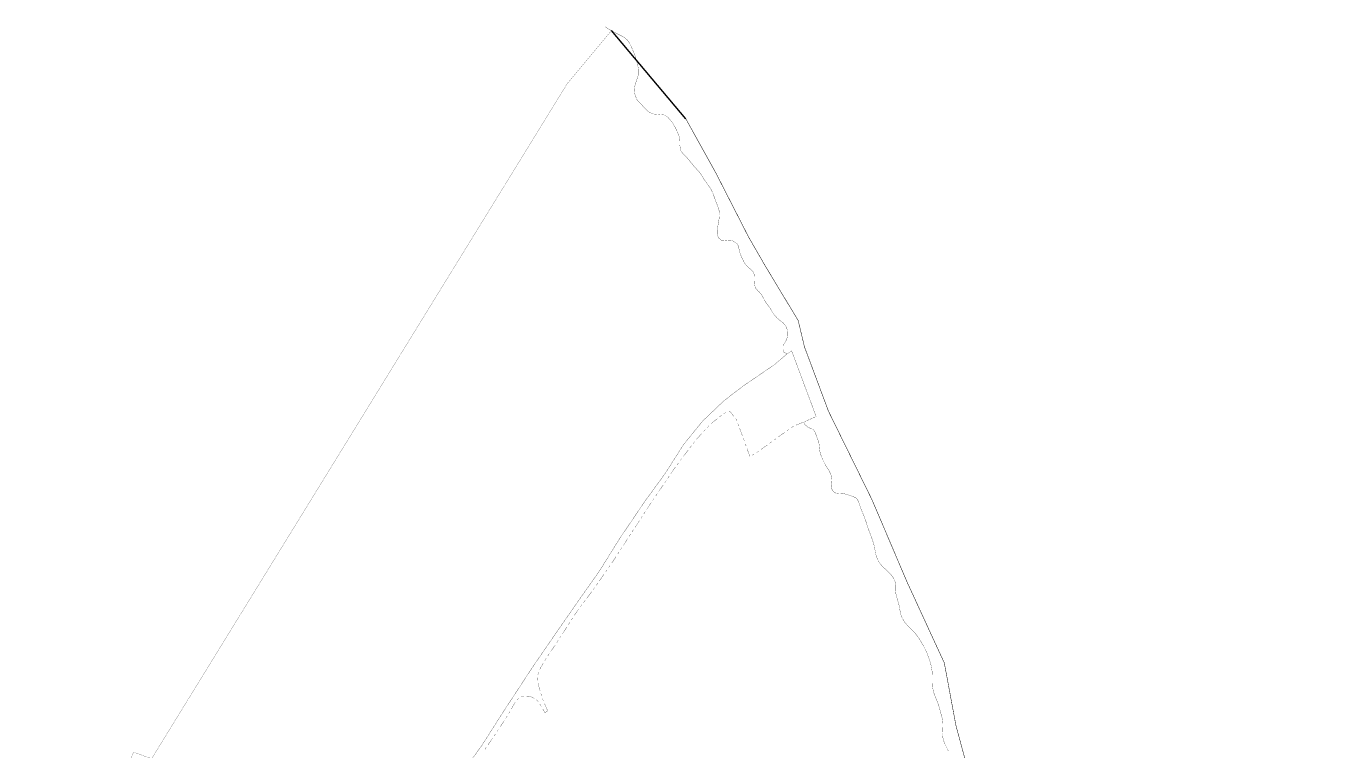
# Model space of a CAD drawing. Extents: x 203591 to 208218, y 4854879 to 4857795.
# Drawn here: x 207234 to 208218, y 4857255 to 4857795 of the extents above; entities that cross this region are included whole.
import ezdxf

# ---------------------------------------------------------------- set-up
doc = ezdxf.new("R2010")
doc.units = 0
doc.header["$LTSCALE"] = 1.5
doc.header["$MEASUREMENT"] = 0
doc.linetypes.add('PHANTOMX2', pattern=[5, 2.5, -0.5, 0.5, -0.5, 0.5, -0.5])
for name, color, linetype in [('HD-CURSO-PERENE', 170, 'CONTINUOUS'), ('LM-LIM-SETOR-FISCAL', 7, 'CONTINUOUS'), ('LM-LIMITE-MUNICIPAL', 2, 'CONTINUOUS'), ('SV-RUA-NAO-PAV-S-GUIA-C-GUIA', 7, 'PHANTOMX2')]:
    doc.layers.add(name, color=color, linetype=linetype)
doc.linetypes.add('Limite', pattern='A,20,-3,[130,ltypeshp.shx,S=6.35,R=0,X=0,Y=0],-3,20', length=46)

msp = doc.modelspace()

# ---------------------------------------------------------------- linework, layer by layer
at = {"layer": 'HD-CURSO-PERENE', "const_width": 0.18, "flags": 128}
for points in [[(207801.59, 4857550.89), (207799.286671, 4857552.210853), (207798.578978, 4857554.109573), (207798.585259, 4857556.789893), (207799.193537, 4857558.167202), (207800.827926, 4857560.629468), (207801.47232, 4857562.091239), (207801.826547, 4857563.55018), (207801.98468, 4857565.078554), (207801.978721, 4857566.638095), (207801.808198, 4857568.34808), (207801.478301, 4857569.838215), (207800.59, 4857571.85), (207798.605834, 4857574.04388), (207797.416062, 4857575.007465), (207795.282723, 4857576.698136), (207794.155785, 4857577.697805), (207792.5, 4857579.48), (207790.82605, 4857581.950432), (207790.050988, 4857583.242797), (207789.255219, 4857584.524508), (207788.144861, 4857586.105582), (207787.234472, 4857587.303493), (207786.333923, 4857588.503618), (207785.19, 4857590.22), (207783.79857, 4857592.873898), (207783.086719, 4857594.19672), (207782.261742, 4857595.455889), (207780.769262, 4857597.078898), (207779.629911, 4857598.136511), (207777.88, 4857600.31), (207777.342807, 4857603.110027), (207777.392072, 4857604.66692), (207777.485119, 4857606.271217), (207777.481863, 4857608.260391), (207777.283784, 4857609.793472), (207776.42, 4857611.96), (207774.318882, 4857614.02798), (207773.106072, 4857614.978558), (207771.452026, 4857616.593451), (207770.538896, 4857617.789557), (207769.72874, 4857619.055237), (207768.565023, 4857621.165103), (207767.333132, 4857623.877625), (207766.817854, 4857625.291831), (207766.377447, 4857626.755859), (207765.892344, 4857628.820807), (207765.525092, 4857630.336268), (207765.035895, 4857631.759834), (207764.1, 4857633.29), (207761.632353, 4857634.918503), (207760.101604, 4857635.320188), (207758.496072, 4857635.437896), (207756.652807, 4857635.255182), (207755.126883, 4857635.051866), (207753.18, 4857635.21), (207750.85976, 4857637.063097), (207750.058537, 4857638.460557), (207749.472074, 4857640.597298), (207749.408903, 4857642.101808), (207749.540468, 4857643.606582), (207749.78675, 4857645.104677), (207750.209785, 4857647.337998), (207750.714835, 4857650.289159), (207750.987925, 4857652.372476), (207751.109328, 4857653.884358), (207751.134788, 4857655.392695), (207750.92, 4857657.67), (207750.11897, 4857660.533865), (207749.572333, 4857661.935968), (207748.986745, 4857663.331367), (207748.406056, 4857664.729947), (207747.582616, 4857666.990027), (207747.111499, 4857668.414151), (207746.41, 4857670.37), (207745.136226, 4857673.086941), (207744.383766, 4857674.390558), (207743.564538, 4857675.653477), (207742.494705, 4857677.134209), (207741.587959, 4857678.330427), (207739.853884, 4857680.774772), (207739.034915, 4857682.153847), (207738.294145, 4857683.463564), (207737.12, 4857685.31), (207735.164697, 4857687.572992), (207734.115507, 4857688.654747), (207732.54574, 4857690.372041), (207731.580269, 4857691.523529), (207730.13, 4857693.34), (207728.278249, 4857695.664181), (207726.287079, 4857697.931477), (207724.839302, 4857699.379869), (207723.755745, 4857700.494297), (207722.813073, 4857701.662687), (207722.07, 4857703.07), (207721.688894, 4857705.959374), (207721.733604, 4857707.501849), (207721.755964, 4857709.051998), (207721.56639, 4857710.985542), (207721.235023, 4857712.451136), (207720.78238, 4857713.884333), (207720.244938, 4857715.292685), (207719.356757, 4857717.362862), (207718.717119, 4857718.724991), (207717.38, 4857721.23), (207715.756648, 4857723.719147), (207714.840472, 4857724.911302), (207713.842062, 4857726.073755), (207712.707511, 4857727.239032), (207711.522363, 4857728.236202), (207709.18, 4857729.41), (207706.237403, 4857729.582858), (207704.706642, 4857729.508753), (207701.824373, 4857729.80548), (207700.388229, 4857730.308198), (207699.037087, 4857731.012523), (207697.8, 4857731.88), (207695.647309, 4857733.959794), (207694.64347, 4857735.07696), (207692.551793, 4857737.233995), (207691.470768, 4857738.291303), (207689.7, 4857740.41), (207688.457646, 4857743.132163), (207688.097858, 4857744.615626), (207687.892069, 4857746.133089), (207687.828556, 4857747.926845), (207687.919514, 4857749.431127), (207688.139238, 4857750.918469), (207688.484093, 4857752.384494), (207689.200188, 4857754.499553), (207689.751964, 4857755.914465), (207690.267145, 4857757.327863), (207690.77, 4857759.28), (207690.86087, 4857762.219044), (207690.671218, 4857763.713565), (207690.376728, 4857765.214447), (207690.016316, 4857766.713964), (207689.628899, 4857768.204389), (207689.188839, 4857769.901228), (207688.799154, 4857771.351913), (207688.09, 4857773.63), (207686.977263, 4857776.389413), (207686.355456, 4857777.757001), (207685.716858, 4857779.131786), (207684.869252, 4857780.972296), (207684.193239, 4857782.340621), (207683.436852, 4857783.638639), (207682.33, 4857785.07), (207680.02528, 4857786.911196), (207678.708788, 4857787.666042), (207677.340099, 4857788.360876), (207674.655498, 4857789.691192), (207673.326374, 4857790.388454), (207670.7172, 4857791.837877), (207669.249058, 4857792.699298), (207667.970314, 4857793.48625), (207666.711807, 4857794.307197), (207665.734329, 4857794.991526)], [(207805.04, 4857553.2), (207801.59, 4857550.89)], [(207823.34, 4857504.16), (207805.04, 4857553.2)], [(207814.85, 4857500.38), (207823.34, 4857504.16)], [(207921.979927, 4857254.743914), (207921.34, 4857256.15), (207919.992247, 4857258.827909), (207919.34274, 4857260.180991), (207918.489361, 4857262.366358), (207918.084781, 4857263.820116), (207917.815039, 4857265.298288), (207917.690212, 4857267.492635), (207917.85056, 4857270.493403), (207917.982742, 4857272.859681), (207917.996171, 4857274.368034), (207917.931452, 4857275.868805), (207917.68, 4857277.91), (207916.970548, 4857280.816844), (207916.542186, 4857282.258819), (207915.76764, 4857285.064897), (207915.401199, 4857286.521612), (207914.67, 4857289.11), (207913.614444, 4857291.908974), (207913.029098, 4857293.291744), (207912.441195, 4857294.676943), (207911.598781, 4857296.816949), (207911.115695, 4857298.242558), (207910.710429, 4857299.687519), (207910.208084, 4857302.593825), (207910.096257, 4857304.09119), (207910.047976, 4857305.594914), (207910.037569, 4857307.761738), (207910.025072, 4857310.760116), (207909.939656, 4857312.860002), (207909.816056, 4857314.357412), (207909.6316, 4857315.847784), (207909.05506, 4857318.784076), (207908.66849, 4857320.234063), (207908.234682, 4857321.671787), (207907.529754, 4857323.792355), (207907.021393, 4857325.204014), (207906.03, 4857327.71), (207905.431396, 4857329.085722), (207904.799465, 4857330.44693), (207904.135418, 4857331.793027), (207903.440467, 4857333.123414), (207902.153487, 4857335.411373), (207901.376967, 4857336.694852), (207900.56922, 4857337.959298), (207899.729024, 4857339.203571), (207898.741307, 4857340.579169), (207897.824761, 4857341.769704), (207896.866337, 4857342.924427), (207894.946428, 4857344.973278), (207892.796636, 4857347.06473), (207890.789329, 4857349.141005), (207889.816394, 4857350.291702), (207888.924487, 4857351.500254), (207887.514365, 4857354.019032), (207886.954242, 4857355.415401), (207886.499227, 4857356.852848), (207885.94893, 4857359.250933), (207885.682456, 4857360.728129), (207885.13, 4857363.58), (207884.33187, 4857366.470427), (207883.892306, 4857367.906959), (207883.470736, 4857369.347418), (207882.88328, 4857371.843045), (207882.508134, 4857374.822081), (207882.471513, 4857377.255499), (207882.472682, 4857378.775759), (207882.15, 4857381.39), (207880.886522, 4857384.0744), (207879.976404, 4857385.308344), (207878.963706, 4857386.472167), (207877.70758, 4857387.766224), (207876.626051, 4857388.806734), (207874.444453, 4857390.840939), (207872.871197, 4857392.375807), (207871.850154, 4857393.480757), (207870.910144, 4857394.651459), (207869.833076, 4857396.3386), (207869.16399, 4857397.687706), (207868.605162, 4857399.089916), (207868.149013, 4857400.527831), (207867.776487, 4857402.018206), (207867.473403, 4857403.487603), (207866.910524, 4857406.433059), (207866.466444, 4857408.369356), (207866.074192, 4857409.817548), (207865.638838, 4857411.254593), (207865.165976, 4857412.680504), (207864.297664, 4857415.067897), (207863.760268, 4857416.469397), (207863.220796, 4857417.869207), (207862.23, 4857420.56), (207861.296238, 4857423.407375), (207860.841399, 4857424.836822), (207860.372409, 4857426.263555), (207859.635216, 4857428.324605), (207859.092376, 4857429.727994), (207858.02, 4857432.36), (207856.897359, 4857435.098028), (207855.847774, 4857437.933562), (207855.206773, 4857439.914509), (207854.653069, 4857441.364955), (207853.42, 4857443.2), (207850.842814, 4857444.563971), (207849.340264, 4857445.025831), (207847.188001, 4857445.751406), (207845.761601, 4857446.245805), (207843.44, 4857446.73), (207840.4222, 4857446.658691), (207838.43, 4857446.91), (207837.052561, 4857447.605084), (207835.892899, 4857448.680748), (207835.085349, 4857450.001932), (207834.732382, 4857451.957664), (207834.865092, 4857453.458823), (207835.084749, 4857454.984024), (207835.164951, 4857457.037303), (207834.994247, 4857458.54559), (207834.645405, 4857460.017932), (207834.135944, 4857461.437403), (207833.262466, 4857463.192229), (207832.487428, 4857464.476841), (207831.6751, 4857465.741212), (207830.268026, 4857468.052007), (207828.881774, 4857470.711906), (207828.246487, 4857472.074069), (207827.403066, 4857474.037641), (207826.873705, 4857475.44653), (207826.430577, 4857476.88146), (207826.102342, 4857478.347221), (207825.883114, 4857480.102413), (207825.766446, 4857481.613007), (207825.44, 4857484.2), (207824.558085, 4857486.981185), (207824.004402, 4857488.394221), (207823.045522, 4857491.161255), (207822.488918, 4857492.663334), (207821.23, 4857494.5), (207818.728986, 4857495.493405), (207817.219049, 4857496.138513), (207815.027629, 4857498.132783), (207814.377852, 4857499.669018)]]:
    msp.add_lwpolyline(points, dxfattribs=at)
at = {"layer": 'LM-LIM-SETOR-FISCAL', "linetype": 'Limite', "ltscale": 0.1, "const_width": 0.13, "flags": 128}
msp.add_lwpolyline([(205796.415, 4856248.315), (205682.51, 4856182.65), (205659.3, 4856170.51), (205621.44, 4856158.01), (205507.35, 4856123.37), (205407.36, 4856092.31), (205394.74, 4856089.5), (205362.25, 4856082.61), (205354.69, 4856080.34), (205337.55, 4856076.77), (205289.87, 4856073.56), (205229.36, 4856070.3), (205219.27, 4856069.56), (205147.92, 4856065.7), (205113.32, 4856064.4), (205090.92, 4856063.16), (205009.9, 4856058.92), (204851.88, 4856050.7), (204687.08, 4856042.13), (204637.14, 4856038.78), (204603.03, 4856036.66), (204553.89, 4856035.32), (204520.66, 4856035.13), (204502.57, 4856037.61), (204484.57, 4856041.23), (204412.67, 4856060.75), (204330.68, 4856083.79), (204299.16, 4856093.11), (204270.41, 4856101.78), (204253.26, 4856107.22), (204244.69, 4856110.17), (204218.41, 4856111.79), (204202.69, 4856112.17), (204189.55, 4856111.98), (204142.89, 4856109.12), (204035.38, 4856102.27), (203993.42, 4856098.93), (203985.94, 4856098.57), (203969, 4856097.51), (203907.01, 4856092.75), (203828.45, 4856087.6), (203806.83, 4856085.89), (203745.43, 4856081.58), (203724.99, 4856080.15), (203677.22, 4856076.56), (203633.71, 4856071.22), (203591.04, 4856063.51), (203660.37, 4856023.03), (203705.27, 4855996.41), (203743.77, 4855973.31), (203818.31, 4855928.72), (203887.09, 4855887.86), (203952.66, 4855848.85), (204025, 4855805.96), (204088.2, 4855766.95), (204107.49, 4855755.62), (204177.8, 4855715.26), (204283.05, 4855651.55), (204316.3, 4855629.3), (204344.05, 4855608.74), (204359.413431, 4855596.133587), (204366.73, 4855590.13), (204395.58, 4855561.78), (204414.87, 4855540.12), (204436.53, 4855514.57), (204458.95, 4855485.04), (204486.36, 4855444.86), (204505.82, 4855416.26), (204534.16, 4855377.59), (204568.85, 4855328.27), (204604.98, 4855276.24), (204637.1, 4855229.79), (204661.77, 4855193.9), (204679.77, 4855167.91), (204703.32, 4855133.45), (204736.81, 4855084.64), (204752.67, 4855062.31), (204783.23, 4855019.37), (204803.12, 4854991.18), (204834.249649, 4854948.199642), (204845.64, 4854959.83), (204876.75, 4854964.71), (204914.35, 4854970.84), (204996.87, 4854983.31), (205090.66, 4854997.71), (205105.98, 4854999.94), (205187.94, 4855012.05), (205245.94, 4855021.11), (205272.68, 4855025.85), (205289.82, 4855028.52), (205353.63, 4855038.1), (205379.87, 4855044.32), (205380.17, 4855053.59), (205399.55, 4855054.95), (205426.54, 4855056.03), (205437.99, 4855056.62), (205499.63, 4855060.67), (205539.31, 4855063.19), (205567.09, 4855064.98), (205582.41, 4855066.09), (205635.91, 4855070), (205692.95, 4855073.42), (205739.37, 4855076.32), (205755.85, 4855076.88), (205779.09, 4855078.91), (205796.39, 4855080.33), (205832.27, 4855082.2), (205855.36, 4855083.58), (205884.96, 4855084.97), (205904.85, 4855085.43), (205945.85, 4855088.06), (205975.45, 4855089.94), (205990.04, 4855090.61), (206010.45, 4855091.62), (206021.42, 4855091.93), (206022.38, 4855094.63), (206023.19, 4855099.07), (206023.73, 4855105.32), (206023.73, 4855114.57), (206023.61, 4855122.77), (206023.73, 4855128.91), (206023.31, 4855148.74), (206059.09, 4855155.08), (206090.43, 4855139.24), (206138.56, 4855111.07), (206178.75, 4855088.19), (206206.79, 4855072.52), (206222.46, 4855062.86), (206230.38, 4855057.64), (206237.19, 4855052.51), (206245.02, 4855046.96), (206277.61, 4855028.92), (206315.11, 4855009.06), (206322.43, 4855004.94), (206334.61, 4854998.15), (206344.05, 4854991.94), (206370.01, 4854978.16), (206377.13, 4854974.52), (206383.62, 4854970.88), (206391.86, 4854965.97), (206400.96, 4854960.99), (206409.67, 4854956.24), (206418.06, 4854951.81), (206428.03, 4854946.58), (206436.74, 4854941.99), (206446.39, 4854936.45), (206454.94, 4854931.86), (206463.33, 4854927.27), (206473.94, 4854921.41), (206483.44, 4854916.66), (206493.49, 4854911.28), (206502.2, 4854906.53), (206509.16, 4854902.73), (206517.55, 4854899.17), (206528.48, 4854896), (206549.69, 4854889.67), (206564.41, 4854883.97), (206567.2, 4854879.08), (206570.83, 4854883.26), (206576.05, 4854891.17), (206582.86, 4854902.57), (206588.24, 4854910.17), (206594.1, 4854919.67), (206601.38, 4854929.09), (206611.99, 4854937.95), (206625.76, 4854949.98), (206640.32, 4854965.18), (206646.34, 4854973.73), (206650.93, 4854980.7), (206656.31, 4854989.4), (206659.8, 4854993.84), (206666.37, 4855000.56), (206674.91, 4855008.32), (206682.51, 4855016.24), (206687.1, 4855021.3), (206689.8, 4855026.21), (206695.97, 4855035.87), (206702.46, 4855046.95), (206709.74, 4855060.01), (206715.44, 4855068.88), (206721.77, 4855075.21), (206727.79, 4855082.65), (206732.22, 4855088.66), (206736.5, 4855097.05), (206739.58, 4855106.79), (206740.85, 4855116.29), (206741.17, 4855125.63), (206741.64, 4855134.02), (206741.17, 4855142.09), (206742.12, 4855150.72), (206742.75, 4855160.06), (206742.43, 4855173.36), (206743.07, 4855183.81), (206745.76, 4855192.36), (206748.45, 4855197.74), (206758.11, 4855205.5), (206768.24, 4855208.82), (206775.2, 4855210.56), (206778.84, 4855212.3), (206783.44, 4855216.26), (206786.6, 4855221.64), (206789.29, 4855225.29), (206792.14, 4855229.4), (206795.63, 4855232.73), (206801.01, 4855234.47), (206808.45, 4855236.21), (206816.52, 4855237.63), (206822.22, 4855240.17), (206827.6, 4855242.54), (206831.4, 4855244.28), (206836.63, 4855244.44), (206839.95, 4855243.97), (206842.19, 4855243.65), (206845.62, 4855240.46), (206849.62, 4855235.99), (206854.58, 4855232.12), (206859.64, 4855229.78), (206864.76, 4855227.39), (206870.2, 4855225.04), (206874.73, 4855222.3), (206878.92, 4855219.29), (206882.98, 4855215.83), (206887.98, 4855212.7), (206893.95, 4855209.85), (206900.29, 4855207.85), (206907.15, 4855206.19), (206913.73, 4855205.04), (206920.81, 4855203.6), (206927.56, 4855201.94), (206933.6, 4855200.48), (206939.89, 4855199.17), (206945.67, 4855197.5), (206951.88, 4855196.77), (206955.646692, 4855197.169441), (206957.306662, 4855197.34315), (206961.862616, 4855199.664984), (206966.527907, 4855198.429918), (206972.051755, 4855197.762708), (206977.408644, 4855196.392723), (206983.226231, 4855195.866614), (206988.517313, 4855195.575902), (206994.381656, 4855194.986132), (206999.439545, 4855194.39722), (207005.614593, 4855193.621657), (207012.363297, 4855193.601324), (207017.572169, 4855195.36525), (207023.03395, 4855199.405412), (207027.732957, 4855202.047994), (207032.274552, 4855204.906141), (207036.833943, 4855207.976499), (207041.709791, 4855210.664404), (207047.645836, 4855212.460922), (207053.627362, 4855214.050921), (207060.025663, 4855216.416757), (207065.622577, 4855219.182648), (207071.297192, 4855222.28006), (207076.000549, 4855226.442043), (207079.81713, 4855231.025691), (207081.103271, 4855236.760794), (207082.59759, 4855241.307754), (207088.023389, 4855243.939561), (207090.578395, 4855249.590665), (207089.808985, 4855256.17649), (207088.296416, 4855261.394437), (207091.682817, 4855264.782116), (207096.437455, 4855266.14688), (207101.10609, 4855269.633922), (207105.023599, 4855274.180832), (207109.741577, 4855275.556417), (207115.560457, 4855275.105675), (207120.834136, 4855274.222138), (207125.843848, 4855273.366924), (207131.736831, 4855271.630579), (207137.125757, 4855270.101991), (207140.28442, 4855270.079902), (207149.515925, 4855272.920652), (207159.750695, 4855279.150512), (207168.205506, 4855287.160332), (207178.440276, 4855293.835183), (207190.455007, 4855299.175063), (207198.909818, 4855306.294903), (207210.479558, 4855312.524764), (207226.054209, 4855320.312089), (207238.95892, 4855331.88183), (207248.7487, 4855350.571411), (207250.973651, 4855379.940753), (207256.758521, 4855404.860194), (207263.433371, 4855423.994765), (207271.888182, 4855446.689256), (207282.567942, 4855472.943668), (207294.805168, 4855494.970674), (207326.84445, 4855524.340016), (207365.558582, 4855558.159258), (207387.072345, 4855586.866424), (207407.157013, 4855615.155159), (207422.962295, 4855638.924947), (207434.532036, 4855666.069339), (207438.091956, 4855689.65381), (207436.311996, 4855734.152813), (207437.646966, 4855776.64936), (207435.867006, 4855804.683732), (207437.201976, 4855838.502973), (207442.986846, 4855862.087445), (207450.106687, 4855888.786846), (207460.341457, 4855908.811397), (207484.893222, 4855935.842551), (207514.888754, 4855951.474025), (207555.868566, 4855955.698748), (207618.394465, 4855944.291996), (207657.684388, 4855935.842551), (207679.230475, 4855930.772883), (207701.081061, 4855927.500978), (207727.335472, 4855933.285849), (207757.594794, 4855943.075629), (207797.198906, 4855948.41551), (207840.362939, 4855943.520619), (207880.857031, 4855931.060899), (207908.46854, 4855922.081144), (207928.081857, 4855916.750273), (207978.978222, 4855907.32502), (207988.919986, 4855905.773418), (208022.363859, 4855902.136547), (208058.853041, 4855901.246567), (208090.002343, 4855903.026527), (208114.955167, 4855908.683361), (208130.682304, 4855913.813432), (208161.847626, 4855928.407512), (208188.891822, 4855948.61949), (208218.286591, 4855981.057933), (208187.445907, 4855991.449903), (208165.321069, 4856010.222493), (208159.224361, 4856022.94), (208156.58974, 4856039.12589), (208148.685879, 4856065.472094), (208141.72335, 4856085.385589), (208131.121743, 4856100.600365), (208114.978287, 4856123.563692), (208106.091421, 4856139.449948), (208093.205298, 4856162.116022), (208084.73682, 4856199.326829), (208076.797221, 4856229.27502), (208073.616124, 4856257.1496), (208067.838157, 4856284.431712), (208065.021572, 4856320.096316), (208063.518292, 4856367.226456), (208062.416051, 4856397.165935), (208051.054374, 4856419.94066), (208041.168955, 4856425.250761), (208034.147983, 4856457.455812), (208021.67975, 4856492.348298), (208031.159526, 4856541.689942), (208020.976111, 4856586.808408), (208019.467809, 4856600.268866), (208028.327718, 4856624.553543), (208027.926294, 4856671.90573), (208026.162133, 4856750.628679), (208030.440265, 4856795.701991), (208034.406877, 4856848.418794), (208036.125381, 4856871.257936), (208022.299519, 4856927.922659), (208010.560024, 4856953.886397), (208008.303255, 4856989.771934), (207999.795743, 4857038.357717), (207992.204293, 4857055.360826), (207973.187812, 4857100.767903), (207964.482023, 4857136.653753), (207955.32649, 4857174.790688), (207947.06, 4857205.66), (207936.24, 4857242.09), (207927.67, 4857273.58), (207918.98, 4857320.37), (207891.61, 4857379.79), (207864.78, 4857442.58), (207832.53, 4857508.13), (207814.62, 4857556.12), (207809.96, 4857575.68), (207785.03, 4857617.04), (207772.89, 4857638.07), (207748.63, 4857685.56), (207726.14, 4857726.05), (207670.54, 4857791.94), (207637.716929, 4857752.579866), (207327.499503, 4857249.046871), (207320.676618, 4857251.493261), (207314.080136, 4857253.877844), (207301.63279, 4857226.347664), (207278.712679, 4857178.433894), (207276.5774, 4857174.787641), (207262.892453, 4857152.57806), (207252.462304, 4857134.399802), (207240.885989, 4857115.917861), (207229.906692, 4857098.269253), (207214.91377, 4857077.033986), (207202.397592, 4857060.643753), (207187.795384, 4857042.763498), (207183.851205, 4857038.068132), (207172.84771, 4857025.964287), (207149.87276, 4857002.228535), (207122.979462, 4856978.24558), (207115.279823, 4856971.792429), (207096.554824, 4856956.721089), (207093.179038, 4856954.256239), (207063.969674, 4856931.265115), (207039.009706, 4856911.05036), (207002.55255, 4856880.952023), (206995.622513, 4856875.427191), (206955.697742, 4856843.197587), (206925.76, 4856819.17), (206889.95, 4856790.29), (206863.87, 4856769.12), (206847.05, 4856755.62), (206812.934473, 4856729.478313), (206791.2, 4856713), (206771.48, 4856697.98), (206751.62, 4856684.07), (206724.81, 4856665.42), (206695.34, 4856644.45), (206670.42, 4856628.03), (206663.08, 4856623.07), (206633.21, 4856602.21), (206600.85, 4856580.16), (206591.4, 4856573.83), (206573.31, 4856561.53), (206563.13, 4856555.38), (206553.22, 4856549.54), (206544.9, 4856545.03), (206536.19, 4856541.04), (206524.84, 4856536.19), (206513.22, 4856531.58), (206498.3, 4856526.31), (206481.81, 4856521.39), (206460.98, 4856515.61), (206436.55, 4856509.25), (206404.85, 4856501.32), (206376.503498, 4856494.172169), (206338.854515, 4856484.264542), (206332.61, 4856481.61), (206321.41, 4856478.45), (206309.98, 4856474.91), (206297.27, 4856470.73), (206283.09, 4856465.93), (206265.98, 4856460.4), (206237.37, 4856450.17), (206227.79, 4856446.64), (206207.64, 4856438.98), (206187.88, 4856431.02), (206170.1, 4856423.58), (206145.59, 4856412.49), (206123.09, 4856402.3), (206095.56, 4856389.84), (206084.72388, 4856385.188271), (206064.4, 4856375.95), (206043.92, 4856366.69), (206002.95, 4856348.23), (205973.98, 4856334.81), (205918.83, 4856309.59), (205889.94, 4856296.39), (205871.28, 4856287.81), (205863.09, 4856283.51), (205834.67, 4856269.04), (205796.415, 4856248.315)], dxfattribs=at)
at = {"layer": 'LM-LIMITE-MUNICIPAL', "linetype": 'Continuous'}
msp.add_line((207726.14, 4857726.05), (207670.54, 4857791.94), dxfattribs=at)
at = {"layer": 'LM-LIMITE-MUNICIPAL'}
for points in [[(207726.14, 4857726.05, 0.35, 0.35, 0), (207748.63, 4857685.56, 0.35, 0.35, 0)], [(207748.63, 4857685.56, 0.35, 0.35, 0), (207772.89, 4857638.07, 0.35, 0.35, 0)], [(207772.89, 4857638.07, 0.35, 0.35, 0), (207785.03, 4857617.04, 0.35, 0.35, 0)], [(207785.03, 4857617.04, 0.35, 0.35, 0), (207809.96, 4857575.68, 0.35, 0.35, 0)], [(207809.96, 4857575.68, 0.35, 0.35, 0), (207814.62, 4857556.12, 0.35, 0.35, 0)], [(207814.62, 4857556.12, 0.35, 0.35, 0), (207832.53, 4857508.13, 0.35, 0.35, 0)], [(207832.53, 4857508.13, 0.35, 0.35, 0), (207864.78, 4857442.58, 0.35, 0.35, 0)], [(207864.78, 4857442.58, 0.35, 0.35, 0), (207891.61, 4857379.79, 0.35, 0.35, 0)], [(207891.61, 4857379.79, 0.35, 0.35, 0), (207918.98, 4857320.37, 0.35, 0.35, 0)], [(207918.98, 4857320.37, 0.35, 0.35, 0), (207927.67, 4857273.58, 0.35, 0.35, 0)], [(207927.67, 4857273.58, 0.35, 0.35, 0), (207936.24, 4857242.09, 0.35, 0.35, 0)]]:
    msp.add_lwpolyline(points, format="xyseb", dxfattribs=at)
at = {"layer": 'SV-RUA-NAO-PAV-S-GUIA-C-GUIA', "const_width": 0.18, "flags": 128}
for points in [[(207518.84, 4857174.78), (207541.51, 4857208.72), (207565.85, 4857247.85), (207573.62, 4857258.46), (207589.43, 4857283.28), (207611.8, 4857317.37), (207628.55, 4857341.75), (207646.89, 4857368.11), (207661.47, 4857388.73), (207676.53, 4857412.85), (207695.27, 4857440.58), (207710.64, 4857461.64), (207724.41, 4857483.25), (207738.6, 4857500.76), (207754.4, 4857515.82), (207768.76, 4857526.87), (207792.17, 4857542.8), (207801.59, 4857550.89)], [(207751.112688, 4857503.77885), (207752.683227, 4857505.01716)], [(207754.253765, 4857506.255469), (207754.64, 4857506.56)], [(207754.64, 4857506.56), (207756.061118, 4857507.064915)], [(207757.945703, 4857507.734497), (207758.887995, 4857508.069288)], [(207758.887995, 4857508.069288), (207758.89, 4857508.07)], [(207758.89, 4857508.07), (207762.075267, 4857504.218662)], [(207763.349916, 4857502.677472), (207763.72, 4857502.23)], [(207739.374162, 4857492.976585), (207740.735911, 4857494.441385)], [(207742.09766, 4857495.906186), (207743.459409, 4857497.370986)], [(207744.830535, 4857498.825614), (207749.54215, 4857502.540541)], [(207763.72, 4857502.23), (207764.212021, 4857500.898694)], [(207764.905342, 4857499.022713), (207765.598663, 4857497.146731)], [(207766.291984, 4857495.27075), (207768.371947, 4857489.642806)], [(207801.570464, 4857493.561591), (207803.194649, 4857494.728649)], [(207804.818833, 4857495.895708), (207805.630925, 4857496.479237)], [(207805.630925, 4857496.479237), (207806.3, 4857496.96)], [(207806.3, 4857496.96), (207806.463514, 4857497.025406)], [(207808.320468, 4857497.768187), (207813.891328, 4857499.996531)], [(207731.484394, 4857483.952221), (207732.690513, 4857485.547613)], [(207733.927166, 4857487.117384), (207738.012413, 4857491.511785)], [(207769.065268, 4857487.766825), (207769.758589, 4857485.890843)], [(207770.439727, 4857484.01045), (207771.108343, 4857482.125522)], [(207782.093939, 4857479.537869), (207786.961997, 4857483.04529)], [(207788.584684, 4857484.214431), (207790.20737, 4857485.383571)], [(207791.830056, 4857486.552711), (207793.452743, 4857487.721852)], [(207795.075429, 4857488.890992), (207796.698115, 4857490.060133)], [(207796.698115, 4857490.060133), (207796.92, 4857490.22)], [(207796.92, 4857490.22), (207799.946279, 4857492.394533)], [(207724.247677, 4857474.379869), (207727.866035, 4857479.166045)], [(207729.072155, 4857480.761437), (207730.278274, 4857482.356829)], [(207771.776959, 4857480.240594), (207773.782807, 4857474.585811)], [(207775.371657, 4857475.217373), (207777.098511, 4857476.226321)], [(207778.825364, 4857477.235269), (207779.21, 4857477.46)], [(207779.21, 4857477.46), (207780.471252, 4857478.368729)], [(207714.847395, 4857461.438479), (207718.217964, 4857466.402275)], [(207719.423199, 4857467.998301), (207720.629318, 4857469.593693)], [(207721.835438, 4857471.189085), (207723.041557, 4857472.784477)], [(207710.353304, 4857454.820085), (207711.476827, 4857456.474683)], [(207712.60035, 4857458.129282), (207713.723873, 4857459.783881)], [(207703.612167, 4857444.892493), (207704.73569, 4857446.547092)], [(207705.859213, 4857448.201691), (207709.229781, 4857453.165486)], [(207696.943208, 4857434.916781), (207699.68135, 4857439.100389)], [(207699.68135, 4857439.100389), (207699.74, 4857439.19)], [(207699.74, 4857439.19), (207700.241598, 4857439.928698)], [(207701.365121, 4857441.583296), (207702.488644, 4857443.237895)], [(207688.181153, 4857421.529235), (207691.466923, 4857426.549565)], [(207692.56218, 4857428.223008), (207693.657437, 4857429.896452)], [(207694.752694, 4857431.569895), (207695.847951, 4857433.243338)], [(207683.818101, 4857414.823762), (207684.904871, 4857416.50273)], [(207685.991641, 4857418.181697), (207686.12, 4857418.38)], [(207686.12, 4857418.38), (207687.085896, 4857419.855792)], [(207677.29748, 4857404.74996), (207678.38425, 4857406.428927)], [(207679.47102, 4857408.107894), (207682.731331, 4857413.144795)], [(207670.690949, 4857394.73361), (207672.39587, 4857397.20206)], [(207672.39587, 4857397.20206), (207672.65, 4857397.57)], [(207672.65, 4857397.57), (207674.037169, 4857399.713058)], [(207675.12394, 4857401.392025), (207676.21071, 4857403.070992)], [(207661.598041, 4857381.568542), (207665.007882, 4857386.505443)], [(207666.144495, 4857388.151076), (207667.281109, 4857389.79671)], [(207668.417722, 4857391.442343), (207669.554336, 4857393.087977)], [(207656.936076, 4857375.068997), (207658.132959, 4857376.67133)], [(207659.324814, 4857378.277275), (207660.461427, 4857379.922909)], [(207649.754779, 4857365.454998), (207650.951662, 4857367.057331)], [(207652.148545, 4857368.659664), (207655.739193, 4857373.466664)], [(207642.808453, 4857355.677639), (207644.978709, 4857359.037697)], [(207644.978709, 4857359.037697), (207645.09, 4857359.21)], [(207645.09, 4857359.21), (207646.164131, 4857360.647998)], [(207647.361014, 4857362.250331), (207648.557896, 4857363.852665)], [(207634.127426, 4857342.23741), (207637.382811, 4857347.277496)], [(207638.467939, 4857348.957524), (207639.553068, 4857350.637553)], [(207640.638196, 4857352.317582), (207641.723324, 4857353.997611)], [(207629.779193, 4857335.52248), (207630.326494, 4857336.359416)], [(207630.326494, 4857336.359416), (207630.68, 4857336.9)], [(207630.68, 4857336.9), (207630.872041, 4857337.197324)], [(207630.68, 4857336.9), (207630.6801, 4857336.9001)], [(207631.957169, 4857338.877352), (207633.042298, 4857340.557381)], [(207623.045312, 4857325.590113), (207623.088366, 4857325.655639)], [(207623.088366, 4857325.655639), (207624.161095, 4857327.249936)], [(207625.283804, 4857328.905067), (207626.413588, 4857330.555397)], [(207626.413588, 4857330.555397), (207626.424815, 4857330.571797)], [(207626.424815, 4857330.571797), (207627.542937, 4857332.206024)], [(207627.542937, 4857332.206024), (207628.088302, 4857333.00312)], [(207628.088302, 4857333.00312), (207628.664895, 4857333.861662)], [(207617.015688, 4857315.230502), (207617.27997, 4857315.836262)], [(207617.27997, 4857315.836262), (207617.875052, 4857317.035871)], [(207617.875052, 4857317.035871), (207617.991936, 4857317.271493)], [(207617.991936, 4857317.271493), (207618.344031, 4857317.918925)], [(207618.344031, 4857317.918925), (207618.76006, 4857318.683916)], [(207618.76006, 4857318.683916), (207619.326256, 4857319.66091)], [(207619.326256, 4857319.66091), (207619.56242, 4857320.068422)], [(207619.56242, 4857320.068422), (207619.836633, 4857320.520805)], [(207620.879937, 4857322.227071), (207621.411148, 4857323.07431)], [(207621.411148, 4857323.07431), (207621.430619, 4857323.105364)], [(207621.430619, 4857323.105364), (207621.95171, 4857323.915611)], [(207615.329747, 4857308.496723), (207615.452544, 4857309.473862)], [(207615.331708, 4857308.481675), (207615.329747, 4857308.496723)], [(207615.460985, 4857307.490066), (207615.331708, 4857308.481675)], [(207615.703886, 4857311.457858), (207615.973226, 4857312.420903)], [(207615.973226, 4857312.420903), (207616.112196, 4857312.917801)], [(207616.112196, 4857312.917801), (207616.277877, 4857313.372597)], [(207617.358175, 4857299.734129), (207615.730018, 4857305.508998)], [(207618.443613, 4857295.884217), (207617.900894, 4857297.809173)], [(207596.598253, 4857287.317883), (207595.835454, 4857285.9961)], [(207596.831731, 4857287.730281), (207596.598253, 4857287.317883)], [(207597.631337, 4857289.142644), (207596.831731, 4857287.730281)], [(207597.819867, 4857289.469115), (207597.631337, 4857289.142644)], [(207598.404258, 4857290.481088), (207597.819867, 4857289.469115)], [(207598.890086, 4857291.155783), (207598.404258, 4857290.481088)], [(207600.163341, 4857292.924022), (207600.05877, 4857292.778798)], [(207600.805089, 4857293.436149), (207600.163341, 4857292.924022)], [(207601.586712, 4857294.059899), (207600.805089, 4857293.436149)], [(207603.563619, 4857295.154826), (207603.311247, 4857295.042269)], [(207604.263433, 4857295.339089), (207603.563619, 4857295.154826)], [(207605.048107, 4857295.545698), (207604.263433, 4857295.339089)], [(207605.235552, 4857295.566371), (207605.048107, 4857295.545698)], [(207608.92005, 4857295.572647), (207607.226058, 4857295.678156)], [(207609.214836, 4857295.503772), (207608.92005, 4857295.572647)], [(207610.460745, 4857295.212669), (207609.214836, 4857295.503772)], [(207611.134712, 4857294.957838), (207610.460745, 4857295.212669)], [(207611.93503, 4857294.655232), (207611.134712, 4857294.957838)], [(207612.062136, 4857294.586742), (207611.93503, 4857294.655232)], [(207612.942464, 4857294.112377), (207612.062136, 4857294.586742)], [(207615.64039, 4857291.932719), (207614.583425, 4857292.97549)], [(207615.94514, 4857291.517283), (207615.64039, 4857291.932719)], [(207618.099767, 4857288.150337), (207617.057149, 4857289.857072)], [(207619.808646, 4857292.13316), (207619.020807, 4857293.97145)], [(207621.02, 4857283.37), (207619.142385, 4857286.443601)], [(207622.96, 4857284.78), (207620.596484, 4857290.29487)], [(207590.32201, 4857276.979214), (207589.004193, 4857274.937193)], [(207590.62625, 4857277.460841), (207590.32201, 4857276.979214)], [(207591.919927, 4857279.508797), (207591.694373, 4857279.151733)], [(207592.224475, 4857279.999657), (207591.919927, 4857279.508797)], [(207592.711944, 4857280.785343), (207592.224475, 4857279.999657)], [(207592.75131, 4857280.849623), (207592.711944, 4857280.785343)], [(207594.281548, 4857283.365977), (207593.792875, 4857282.556993)], [(207594.309621, 4857283.41313), (207594.281548, 4857283.365977)], [(207594.821187, 4857284.272375), (207594.309621, 4857283.41313)], [(207621.342167, 4857283.604152), (207621.02, 4857283.37)], [(207622.96, 4857284.78), (207621.342167, 4857283.604152)], [(207583.761137, 4857267.056012), (207582.897711, 4857265.788127)], [(207584.021913, 4857267.442261), (207583.761137, 4857267.056012)], [(207585.424997, 4857269.52045), (207585.141027, 4857269.099845)], [(207585.698343, 4857269.930141), (207585.424997, 4857269.52045)], [(207586.253349, 4857270.761987), (207585.698343, 4857269.930141)], [(207588.706303, 4857274.475597), (207587.360347, 4857272.427675)], [(207589.004193, 4857274.937193), (207588.706303, 4857274.475597)], [(207577.248379, 4857257.536939), (207576.117432, 4857255.887407)], [(207580.61, 4857262.44), (207578.379326, 4857259.186472)], [(207580.641108, 4857262.485443), (207580.61, 4857262.44)], [(207580.61, 4857262.44), (207580.6101, 4857262.4401)], [(207581.770858, 4857264.135796), (207580.641108, 4857262.485443)]]:
    msp.add_lwpolyline(points, dxfattribs=at)

doc.saveas('drawing.dxf')
